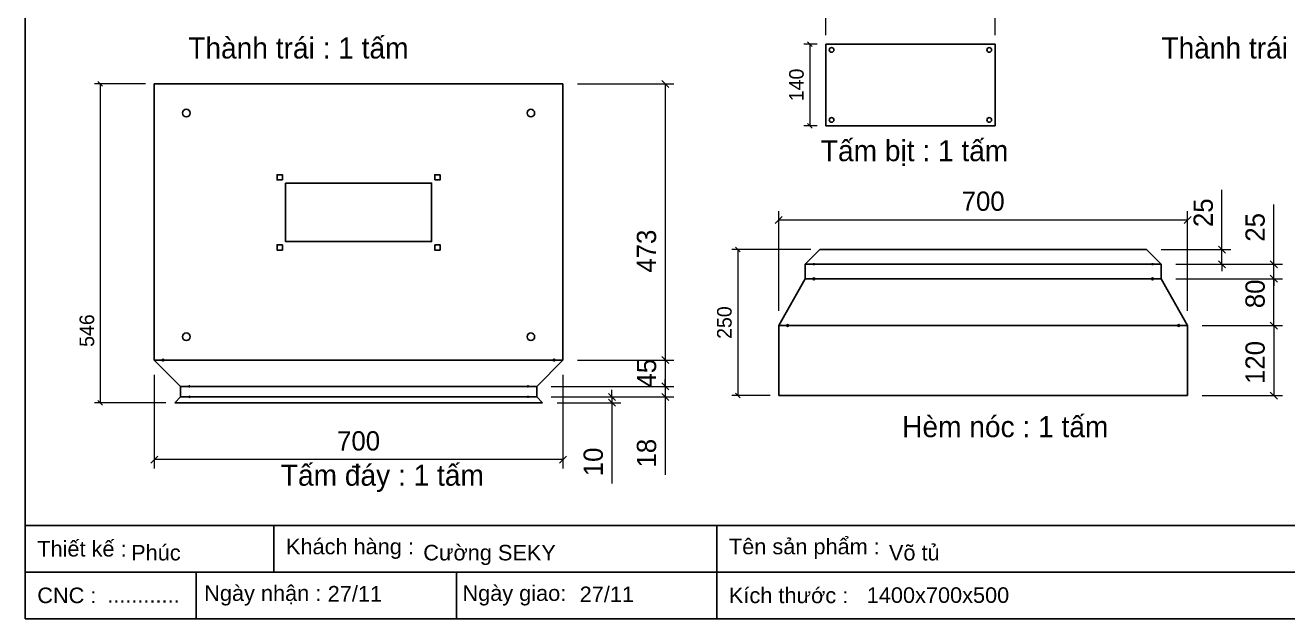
# Model space of a CAD drawing. Header units: millimetres. Extents: x 0 to 3953, y 0 to 2795.
# Drawn here: x 0 to 2162, y 0 to 1016 of the extents above; entities that cross this region are included whole.
import ezdxf

# ---------------------------------------------------------------- set-up
doc = ezdxf.new("R2010")
doc.units = ezdxf.units.MM
doc.layers.add('CNC', color=7, linetype='Continuous')
doc.layers.add('DIM', color=253, linetype='Continuous')
doc.styles.add('Arial', font='arial.ttf')
doc.dimstyles.new('Dim-25', dxfattribs={"dimtxt": 25, "dimasz": 8, "dimexe": 10, "dimexo": 15, "dimgap": 10, "dimtad": 1, "dimdec": 0, "dimtxsty": 'Standard', "dimblk": 'OBLIQUE', "dimcen": 10, "dimclrd": 5, "dimclre": 5, "dimclrt": 3, "dimazin": 3, "dimtfac": 1, "dimtdec": 0, "dimtmove": 0, "dimatfit": 3, "dimldrblk": 'OBLIQUE', "dimlwd": 9, "dimlwe": 9})
doc.dimstyles.new('Dim-33', dxfattribs={"dimtxt": 33, "dimasz": 12, "dimexe": 15, "dimexo": 25, "dimgap": 15, "dimtad": 1, "dimdec": 0, "dimtxsty": 'Standard', "dimblk": 'OBLIQUE', "dimcen": 10, "dimclrd": 5, "dimclre": 5, "dimclrt": 3, "dimazin": 3, "dimtfac": 1, "dimtdec": 0, "dimtmove": 0, "dimatfit": 3, "dimldrblk": 'OPEN30', "dimlwd": 9, "dimlwe": 9})

# ---------------------------------------------------------------- blocks, each defined once
blk = doc.blocks.new('*D20')
at = {"color": 0, "linetype": 'ByBlock', "lineweight": -2}
for p, q in [((226.9, 278.5), (214.9, 266.5)), ((914.9, 266.5), (926.9, 278.5))]:
    blk.add_line(p, q, dxfattribs=at)
at = {"layer": 'Defpoints', "color": 0, "transparency": 16777216}
for p in [(220.9, 443), (920.9, 443), (220.9, 272.5)]:
    blk.add_point(p, dxfattribs=at)
at = {"layer": 'DIM', "color": 5, "lineweight": 9, "transparency": 16777216}
for p, q in [((220.9, 418), (220.9, 257.5)), ((920.9, 418), (920.9, 257.5)), ((920.9, 272.5), (220.9, 272.5))]:
    blk.add_line(p, q, dxfattribs=at)
at = {"layer": 'DIM', "color": 3, "transparency": 16777216, "insert": (570.9, 304.4), "char_height": 33, "attachment_point": 5}
blk.add_mtext('700', dxfattribs=at)
blk = doc.blocks.new('_Oblique')
at = {"color": 0, "linetype": 'ByBlock', "lineweight": -2}
blk.add_line((-0.5, -0.5), (0.5, 0.5), dxfattribs=at)
blk = doc.blocks.new('_Open30')
at = {"color": 0, "linetype": 'ByBlock', "lineweight": -2}
for p, q in [((-1, 0.27), (0, 0)), ((0, 0), (-1, -0.27)), ((0, 0), (-1, 0))]:
    blk.add_line(p, q, dxfattribs=at)
blk = doc.blocks.new('*D21')
at = {"color": 0, "linetype": 'ByBlock', "lineweight": -2}
for p, q in [((1102, 910), (1090, 922)), ((1090, 449), (1102, 437))]:
    blk.add_line(p, q, dxfattribs=at)
at = {"layer": 'Defpoints', "color": 0, "transparency": 16777216}
for p in [(920.9, 916), (920.9, 443), (1096, 443)]:
    blk.add_point(p, dxfattribs=at)
at = {"layer": 'DIM', "color": 5, "lineweight": 9, "transparency": 16777216}
for p, q in [((945.9, 916), (1111, 916)), ((1096, 916), (1096, 443)), ((945.9, 443), (1111, 443))]:
    blk.add_line(p, q, dxfattribs=at)
at = {"layer": 'DIM', "color": 3, "transparency": 16777216, "insert": (1064.1, 629.5), "char_height": 33, "attachment_point": 5, "rotation": 90}
blk.add_mtext('473', dxfattribs=at)
blk = doc.blocks.new('*D22')
at = {"color": 0, "linetype": 'ByBlock', "lineweight": -2}
for p, q in [((1102, 437), (1090, 449)), ((1090, 404), (1102, 392))]:
    blk.add_line(p, q, dxfattribs=at)
at = {"layer": 'Defpoints', "color": 0, "transparency": 16777216}
for p in [(920.9, 443), (875.9, 398), (1096, 398)]:
    blk.add_point(p, dxfattribs=at)
at = {"layer": 'DIM', "color": 5, "lineweight": 9, "transparency": 16777216}
for p, q in [((945.9, 443), (1111, 443)), ((1096, 443), (1096, 398)), ((900.9, 398), (1111, 398))]:
    blk.add_line(p, q, dxfattribs=at)
at = {"layer": 'DIM', "color": 3, "transparency": 16777216, "insert": (1064.2, 420.5), "char_height": 33, "attachment_point": 5, "rotation": 90}
blk.add_mtext('45', dxfattribs=at)
blk = doc.blocks.new('*D23')
at = {"color": 0, "linetype": 'ByBlock', "lineweight": -2}
for p, q in [((1090, 404), (1102, 392)), ((1102, 374), (1090, 386))]:
    blk.add_line(p, q, dxfattribs=at)
at = {"layer": 'Defpoints', "color": 0, "transparency": 16777216}
for p in [(875.9, 398), (875.9, 380), (1096, 380)]:
    blk.add_point(p, dxfattribs=at)
at = {"layer": 'DIM', "color": 5, "lineweight": 9, "transparency": 16777216}
for p, q in [((900.9, 398), (1111, 398)), ((1096, 398), (1096, 410)), ((1096, 398), (1096, 380)), ((900.9, 380), (1111, 380)), ((1096, 380), (1096, 246.4))]:
    blk.add_line(p, q, dxfattribs=at)
at = {"layer": 'DIM', "color": 3, "transparency": 16777216, "insert": (1064.2, 283.5), "char_height": 33, "attachment_point": 5, "rotation": 90}
blk.add_mtext('18', dxfattribs=at)
blk = doc.blocks.new('*D24')
at = {"color": 0, "linetype": 'ByBlock', "lineweight": -2}
for p, q in [((998.8, 386), (1010.8, 374)), ((1010.8, 364), (998.8, 376))]:
    blk.add_line(p, q, dxfattribs=at)
at = {"layer": 'Defpoints', "color": 0, "transparency": 16777216}
for p in [(875.9, 380), (885.9, 370), (1004.8, 370)]:
    blk.add_point(p, dxfattribs=at)
at = {"layer": 'DIM', "color": 5, "lineweight": 9, "transparency": 16777216}
for p, q in [((1004.8, 380), (1004.8, 392)), ((900.9, 380), (1019.8, 380)), ((910.9, 370), (1019.8, 370)), ((1004.8, 380), (1004.8, 370)), ((1004.8, 370), (1004.8, 231.6))]:
    blk.add_line(p, q, dxfattribs=at)
at = {"layer": 'DIM', "color": 3, "transparency": 16777216, "insert": (973, 268.6), "char_height": 33, "attachment_point": 5, "rotation": 90}
blk.add_mtext('10', dxfattribs=at)
blk = doc.blocks.new('f3daunguoc')
at = {"layer": 'CNC', "color": 2, "lineweight": -3}
blk.add_circle((0, 0), 1.5, dxfattribs=at)
blk = doc.blocks.new('f2dauxuoi')
at = {"layer": 'CNC', "color": 2, "lineweight": -3}
blk.add_circle((0, 0), 1, dxfattribs=at)
blk = doc.blocks.new('*D25')
at = {"color": 0, "linetype": 'ByBlock', "lineweight": -2}
for p, q in [((132.5, 912), (124.5, 920)), ((124.5, 374), (132.5, 366))]:
    blk.add_line(p, q, dxfattribs=at)
at = {"layer": 'Defpoints', "color": 0, "transparency": 16777216}
for p in [(220.9, 916), (128.5, 370), (255.9, 370)]:
    blk.add_point(p, dxfattribs=at)
at = {"layer": 'DIM', "color": 5, "lineweight": 9, "transparency": 16777216}
for p, q in [((205.9, 916), (118.5, 916)), ((128.5, 916), (128.5, 370)), ((240.9, 370), (118.5, 370))]:
    blk.add_line(p, q, dxfattribs=at)
at = {"layer": 'DIM', "color": 3, "transparency": 16777216, "insert": (105.7, 493.5), "char_height": 25, "attachment_point": 5, "rotation": 90}
blk.add_mtext('546', dxfattribs=at)
blk = doc.blocks.new('*D26')
at = {"color": 0, "linetype": 'ByBlock', "lineweight": -2}
for p, q in [((2144.4, 496.2), (2132.4, 508.2)), ((2132.4, 388.2), (2144.4, 376.2))]:
    blk.add_line(p, q, dxfattribs=at)
at = {"layer": 'Defpoints', "color": 0, "transparency": 16777216}
for p in [(1990.6, 502.2), (1990.6, 382.2), (2138.4, 382.2)]:
    blk.add_point(p, dxfattribs=at)
at = {"layer": 'DIM', "color": 5, "lineweight": 9, "transparency": 16777216}
for p, q in [((2015.6, 502.2), (2153.4, 502.2)), ((2138.4, 502.2), (2138.4, 382.2)), ((2015.6, 382.2), (2153.4, 382.2))]:
    blk.add_line(p, q, dxfattribs=at)
at = {"layer": 'DIM', "color": 3, "transparency": 16777216, "insert": (2106.5, 438.9), "char_height": 33, "attachment_point": 5, "rotation": 90}
blk.add_mtext('120', dxfattribs=at)
blk = doc.blocks.new('*D27')
at = {"color": 0, "linetype": 'ByBlock', "lineweight": -2}
for p, q in [((2144.4, 576.2), (2132.4, 588.2)), ((2132.4, 508.2), (2144.4, 496.2))]:
    blk.add_line(p, q, dxfattribs=at)
at = {"layer": 'Defpoints', "color": 0, "transparency": 16777216}
for p in [(1945.6, 582.2), (2138.4, 582.2), (1990.6, 502.2)]:
    blk.add_point(p, dxfattribs=at)
at = {"layer": 'DIM', "color": 5, "lineweight": 9, "transparency": 16777216}
for p, q in [((1970.6, 582.2), (2153.4, 582.2)), ((2138.4, 502.2), (2138.4, 582.2)), ((2015.6, 502.2), (2153.4, 502.2))]:
    blk.add_line(p, q, dxfattribs=at)
at = {"layer": 'DIM', "color": 3, "transparency": 16777216, "insert": (2106.5, 556.4), "char_height": 33, "attachment_point": 5, "rotation": 90}
blk.add_mtext('80', dxfattribs=at)
blk = doc.blocks.new('*D28')
at = {"color": 0, "linetype": 'ByBlock', "lineweight": -2}
for p, q in [((2132.4, 613.2), (2144.4, 601.2)), ((2144.4, 576.2), (2132.4, 588.2))]:
    blk.add_line(p, q, dxfattribs=at)
at = {"layer": 'Defpoints', "color": 0, "transparency": 16777216}
for p in [(1945.6, 607.2), (2138.4, 607.2), (1945.6, 582.2)]:
    blk.add_point(p, dxfattribs=at)
at = {"layer": 'DIM', "color": 5, "lineweight": 9, "transparency": 16777216}
for p, q in [((2138.4, 607.2), (2138.4, 709.3)), ((1970.6, 607.2), (2153.4, 607.2)), ((2138.4, 582.2), (2138.4, 607.2)), ((1970.6, 582.2), (2153.4, 582.2)), ((2138.4, 582.2), (2138.4, 570.2))]:
    blk.add_line(p, q, dxfattribs=at)
at = {"layer": 'DIM', "color": 3, "transparency": 16777216, "insert": (2106.5, 670.3), "char_height": 33, "attachment_point": 5, "rotation": 90}
blk.add_mtext('25', dxfattribs=at)
blk = doc.blocks.new('*D29')
at = {"color": 0, "linetype": 'ByBlock', "lineweight": -2}
for p, q in [((2043.5, 638.2), (2055.5, 626.2)), ((2055.5, 601.2), (2043.5, 613.2))]:
    blk.add_line(p, q, dxfattribs=at)
at = {"layer": 'Defpoints', "color": 0, "transparency": 16777216}
for p in [(1920.6, 632.2), (2049.5, 632.2), (1945.6, 607.2)]:
    blk.add_point(p, dxfattribs=at)
at = {"layer": 'DIM', "color": 5, "lineweight": 9, "transparency": 16777216}
for p, q in [((2049.5, 632.2), (2049.5, 734.3)), ((1945.6, 632.2), (2064.5, 632.2)), ((2049.5, 607.2), (2049.5, 632.2)), ((1970.6, 607.2), (2064.5, 607.2)), ((2049.5, 607.2), (2049.5, 595.2))]:
    blk.add_line(p, q, dxfattribs=at)
at = {"layer": 'DIM', "color": 3, "transparency": 16777216, "insert": (2017.7, 695.3), "char_height": 33, "attachment_point": 5, "rotation": 90}
blk.add_mtext('25', dxfattribs=at)
blk = doc.blocks.new('*D30')
at = {"color": 0, "linetype": 'ByBlock', "lineweight": -2}
for p, q in [((1296.6, 689.1), (1284.6, 677.1)), ((1984.6, 677.1), (1996.6, 689.1))]:
    blk.add_line(p, q, dxfattribs=at)
at = {"layer": 'Defpoints', "color": 0, "transparency": 16777216}
for p in [(1990.6, 683.1), (1290.6, 502.2), (1990.6, 502.2)]:
    blk.add_point(p, dxfattribs=at)
at = {"layer": 'DIM', "color": 5, "lineweight": 9, "transparency": 16777216}
for p, q in [((1290.6, 527.2), (1290.6, 698.1)), ((1990.6, 527.2), (1990.6, 698.1)), ((1290.6, 683.1), (1990.6, 683.1))]:
    blk.add_line(p, q, dxfattribs=at)
at = {"layer": 'DIM', "color": 3, "transparency": 16777216, "insert": (1640.6, 714.9), "char_height": 33, "attachment_point": 5}
blk.add_mtext('700', dxfattribs=at)
blk = doc.blocks.new('*D31')
at = {"color": 5, "lineweight": 9, "ltscale": 3, "transparency": 16777216}
for p, q in [((1345.6, 632.2), (1210.2, 632.2)), ((1220.2, 632.2), (1220.2, 382.2)), ((1275.6, 382.2), (1210.2, 382.2))]:
    blk.add_line(p, q, dxfattribs=at)
at = {"color": 0, "linetype": 'ByBlock', "lineweight": -2}
for p, q in [((1224.2, 628.2), (1216.2, 636.2)), ((1216.2, 386.2), (1224.2, 378.2))]:
    blk.add_line(p, q, dxfattribs=at)
at = {"layer": 'Defpoints', "color": 0, "ltscale": 3, "transparency": 16777216}
for p in [(1360.6, 632.2), (1220.2, 382.2), (1290.6, 382.2)]:
    blk.add_point(p, dxfattribs=at)
at = {"color": 3, "ltscale": 3, "transparency": 16777216, "insert": (1197.5, 507.2), "char_height": 25, "attachment_point": 5, "rotation": 90}
blk.add_mtext('250', dxfattribs=at)
blk = doc.blocks.new('*D32')
at = {"color": 0, "linetype": 'ByBlock', "lineweight": -2}
for p, q in [((1375, 1045.3), (1367, 1037.3)), ((1657, 1037.3), (1665, 1045.3))]:
    blk.add_line(p, q, dxfattribs=at)
at = {"color": 5, "lineweight": 9, "ltscale": 3, "transparency": 16777216}
for p, q in [((1371, 999.2), (1371, 1051.3)), ((1371, 1041.3), (1661, 1041.3)), ((1661, 999.2), (1661, 1051.3))]:
    blk.add_line(p, q, dxfattribs=at)
at = {"layer": 'Defpoints', "color": 0, "ltscale": 3, "transparency": 16777216}
for p in [(1661, 1041.3), (1371, 984.2), (1661, 984.2)]:
    blk.add_point(p, dxfattribs=at)
at = {"color": 3, "ltscale": 3, "transparency": 16777216, "insert": (1516, 1064.1), "char_height": 25, "attachment_point": 5}
blk.add_mtext('290', dxfattribs=at)
blk = doc.blocks.new('*D33')
at = {"color": 5, "lineweight": 9, "ltscale": 3, "transparency": 16777216}
for p, q in [((1356, 984.2), (1333.7, 984.2)), ((1343.7, 984.2), (1343.7, 844.2)), ((1356, 844.2), (1333.7, 844.2))]:
    blk.add_line(p, q, dxfattribs=at)
at = {"color": 0, "linetype": 'ByBlock', "lineweight": -2}
for p, q in [((1347.7, 980.2), (1339.7, 988.2)), ((1339.7, 848.2), (1347.7, 840.2))]:
    blk.add_line(p, q, dxfattribs=at)
at = {"layer": 'Defpoints', "color": 0, "ltscale": 3, "transparency": 16777216}
for p in [(1371, 984.2), (1343.7, 844.2), (1371, 844.2)]:
    blk.add_point(p, dxfattribs=at)
at = {"color": 3, "ltscale": 3, "transparency": 16777216, "insert": (1320.9, 914.2), "char_height": 25, "attachment_point": 5, "rotation": 90}
blk.add_mtext('140', dxfattribs=at)
blk = doc.blocks.new('KHUNG CHUẨN')
at = {"color": 7}
for p, q in [((19889.2, -28535.2), (16919.2, -28535.2)), ((17239.2, -28535.2), (17239.2, -28595.2)), ((17809.2, -28535.2), (17809.2, -28655.2)), ((18939.2, -28595.2), (16919.2, -28595.2)), ((17139.2, -28595.2), (17139.2, -28655.2)), ((17474.2, -28595.2), (17474.2, -28655.2))]:
    blk.add_line(p, q, dxfattribs=at)
blk.add_lwpolyline([(16919.2, -26555.2), (19889.2, -26555.2), (19889.2, -28655.2), (16919.2, -28655.2)], close=True, dxfattribs=at)
at = {"color": 2, "char_height": 20, "attachment_point": 4, "style": 'Arial'}
for s, insert, width in [('  Thiết kế :', (16919.2, -28565.2), 917.634), ('  Khách hàng :', (17239.2, -28565.2), 917.634), ('  Tên sản phẩm :', (17809.2, -28565.2), 917.634), ('  CNC :', (16919.2, -28625.2), 917.634), ('  Ngày nhận :', (17134, -28625.2), 556.651), ('  Ngày giao:', (17466.3, -28625.2), 556.651), ('  Kích thước :', (17809.2, -28625.2), 917.634)]:
    blk.add_mtext(s, dxfattribs=dict(at, insert=insert, width=width))
at = {"color": 3, "style": 'Arial'}
for tag, p in [('#01', (17055.6, -28580.1)), ('#02', (17431.4, -28580.1)), ('#03', (18030.6, -28580.1)), ('#08', (18751.7, -28580.1)), ('#10', (19064.8, -28580.1)), ('#11', (19060.3, -28625.7)), ('#04', (17024.8, -28634.6)), ('#05', (17308.5, -28633)), ('#06', (17632.7, -28633.7)), ('#07', (18002, -28634.7)), ('#09', (18753.8, -28632.6)), ('#12', (19806.5, -28628.9))]:
    blk.add_attdef(tag, p, '', height=20, dxfattribs=at)

msp = doc.modelspace()

# ---------------------------------------------------------------- linework, layer by layer
at = {"color": 7}
for p, q in [((920.9, 916), (220.9, 916)), ((1335.6, 607.2), (1360.6, 632.2)), ((1920.6, 632.2), (1360.6, 632.2)), ((1945.6, 607.2), (1920.6, 632.2)), ((1945.6, 607.2), (1335.6, 607.2)), ((1335.6, 582.2), (1290.6, 502.2)), ((1945.6, 582.2), (1335.6, 582.2)), ((1945.6, 582.2), (1990.6, 502.2)), ((1990.6, 502.2), (1290.6, 502.2)), ((920.9, 443), (220.9, 443)), ((220.9, 443), (265.9, 398)), ((920.9, 443), (875.9, 398)), ((265.9, 380), (265.9, 398)), ((875.9, 398), (265.9, 398)), ((875.9, 398), (875.9, 380)), ((255.9, 370), (265.9, 380)), ((885.9, 370), (255.9, 370)), ((875.9, 380), (265.9, 380)), ((875.9, 380), (885.9, 370))]:
    msp.add_line(p, q, dxfattribs=at)
msp.add_line((1290.6, 382.2), (1990.6, 382.2))
msp.add_lwpolyline([(1371, 984.2), (1661, 984.2), (1661, 844.2), (1371, 844.2)], close=True, dxfattribs=at)
for points in [[(220.9, 443), (220.9, 916)], [(920.9, 916), (920.9, 443)], [(1335.6, 607.2), (1335.6, 582.2)], [(1945.6, 607.2), (1945.6, 582.2)], [(1290.6, 382.2), (1290.6, 502.2)], [(1990.6, 502.2), (1990.6, 382.2)]]:
    msp.add_lwpolyline(points, dxfattribs=at)
at = {"color": 2}
for points in [[(440.4, 751.5), (431.4, 751.5), (431.4, 760.5), (440.4, 760.5)], [(701.4, 751.5), (710.4, 751.5), (710.4, 760.5), (701.4, 760.5)], [(445.9, 746), (695.9, 746), (695.9, 646), (445.9, 646)], [(440.4, 640.5), (431.4, 640.5), (431.4, 631.5), (440.4, 631.5)], [(701.4, 640.5), (710.4, 640.5), (710.4, 631.5), (701.4, 631.5)]]:
    msp.add_lwpolyline(points, close=True, dxfattribs=at)
at = {"color": 7}
for centre in [(1381, 974.2), (1651, 974.2), (1381, 854.2), (1651, 854.2)]:
    msp.add_circle(centre, 4, dxfattribs=at)
at = {"color": 2, "ltscale": 3}
for centre in [(275.9, 866), (865.9, 866), (275.9, 483), (865.9, 483)]:
    msp.add_circle(centre, 6.5, dxfattribs=at)

# ---------------------------------------------------------------- block references
at = {"color": 3}
ref = msp.add_blockref('KHUNG CHUẨN', (-22519.5, 38140), dxfattribs=dict(at, xscale=1.331000000005587, yscale=1.331000000005587, zscale=1.331000000005587))
ref.add_attrib('#03', 'Võ tủ', (1479.2, 99.9), dxfattribs={"color": 3, "height": 26.62, "style": 'Arial'})
ref.add_attrib('#07', '1400x700x500', (1441.2, 27.2), dxfattribs={"color": 3, "height": 26.62, "style": 'Arial'})
ref.add_attrib('#02', 'Cường SEKY', (681.7, 99.9), dxfattribs={"color": 3, "height": 26.62, "style": 'Arial'})
ref.add_attrib('#05', '27/11', (518, 29.5), dxfattribs={"color": 3, "height": 26.62, "style": 'Arial'})
ref.add_attrib('#06', '27/11', (949.5, 28.5), dxfattribs={"color": 3, "height": 26.62, "style": 'Arial'})
ref.add_attrib('#01', 'Phúc', (181.4, 99.9), dxfattribs={"color": 3, "height": 26.62, "style": 'Arial'})
ref.add_attrib('#04', '............', (140.4, 27.3), dxfattribs={"color": 3, "height": 26.62, "style": 'Arial'})
at = {"lineweight": -3, "xscale": -1, "rotation": 90}
for name, p in [('f2dauxuoi', (1350.6, 607.2)), ('f3daunguoc', (1930.6, 582.2)), ('f3daunguoc', (1975.6, 502.2)), ('f3daunguoc', (905.9, 443)), ('f2dauxuoi', (280.9, 398)), ('f2dauxuoi', (280.9, 380))]:
    msp.add_blockref(name, p, dxfattribs=at)
at = {"lineweight": -3, "rotation": 270}
for name, p in [('f2dauxuoi', (1930.6, 607.2)), ('f3daunguoc', (1350.6, 582.2)), ('f3daunguoc', (1305.6, 502.2)), ('f3daunguoc', (235.9, 443)), ('f2dauxuoi', (860.9, 398)), ('f2dauxuoi', (860.9, 380))]:
    msp.add_blockref(name, p, dxfattribs=at)

# ---------------------------------------------------------------- texts
at = {"color": 2, "char_height": 36, "attachment_point": 5}
for s, insert, width in [('Thành trái : 1 tấm', (467.8, 977.2), 575), ('Thành trái : 1 tấm', (2134.5, 977.2), 575), ('Tấm bịt : 1 tấm', (1523.1, 797.6), 975), ('Hèm nóc : 1 tấm', (1678.4, 328.7), 475), ('Tấm đáy : 1 tấm', (611.6, 240.4), 975)]:
    msp.add_mtext(s, dxfattribs=dict(at, insert=insert, width=width))

# ---------------------------------------------------------------- dimensions: what is measured, and where the dimension line sits
at = {"ltscale": 3}
dim = msp.add_linear_dim(base=(1661, 1041.3), p1=(1371, 984.2), p2=(1661, 984.2), dimstyle='Dim-25', dxfattribs=at)
dim.commit()
dim.dimension.update_dxf_attribs({"geometry": '*D32', "text_midpoint": (1516, 1064.1)})
for base, p1, p2, picture, middle in [((1343.7, 844.2), (1371, 984.2), (1371, 844.2), '*D33', (1320.9, 914.2)), ((1220.2, 382.2), (1360.6, 632.2), (1290.6, 382.2), '*D31', (1197.5, 507.2))]:
    dim = msp.add_linear_dim(base=base, p1=p1, p2=p2, angle=90, dimstyle='Dim-25', dxfattribs=at)
    dim.commit()
    dim.dimension.update_dxf_attribs({"geometry": picture, "text_midpoint": middle})
at = {"layer": 'DIM'}
dim = msp.add_linear_dim(base=(128.5, 370), p1=(220.9, 916), p2=(255.9, 370), angle=90, dimstyle='Dim-25', dxfattribs=at)
dim.commit()
dim.dimension.update_dxf_attribs({"geometry": '*D25', "text_midpoint": (128.5, 493.5), "dimtype": 160})
at = {"layer": 'DIM', "color": 7}
for base, p1, p2, picture, middle in [((1096, 443), (920.9, 916), (920.9, 443), '*D21', (1096, 629.5)), ((2049.5, 632.2), (1945.6, 607.2), (1920.6, 632.2), '*D29', (2049.5, 695.3)), ((2138.4, 607.2), (1945.6, 582.2), (1945.6, 607.2), '*D28', (2138.4, 670.3)), ((2138.4, 582.2), (1990.6, 502.2), (1945.6, 582.2), '*D27', (2138.4, 556.4)), ((2138.4, 382.2), (1990.6, 502.2), (1990.6, 382.2), '*D26', (2138.4, 438.9)), ((1096, 398), (920.9, 443), (875.9, 398), '*D22', (1096, 420.5)), ((1096, 380), (875.9, 398), (875.9, 380), '*D23', (1096, 283.5)), ((1004.8, 370), (875.9, 380), (885.9, 370), '*D24', (1004.8, 268.6))]:
    dim = msp.add_linear_dim(base=base, p1=p1, p2=p2, angle=270, dimstyle='Dim-33', dxfattribs=at)
    dim.commit()
    dim.dimension.update_dxf_attribs({"geometry": picture, "text_midpoint": middle, "dimtype": 160})
at = {"layer": 'DIM'}
dim = msp.add_linear_dim(base=(1990.6, 683.1), p1=(1290.6, 502.2), p2=(1990.6, 502.2), dimstyle='Dim-33', dxfattribs=at)
dim.commit()
dim.dimension.update_dxf_attribs({"geometry": '*D30', "text_midpoint": (1640.6, 714.9)})
at = {"layer": 'DIM', "color": 7}
dim = msp.add_linear_dim(base=(220.9, 272.5), p1=(920.9, 443), p2=(220.9, 443), dimstyle='Dim-33', dxfattribs=at)
dim.commit()
dim.dimension.update_dxf_attribs({"geometry": '*D20', "text_midpoint": (570.9, 304.4)})

doc.saveas('drawing.dxf')
